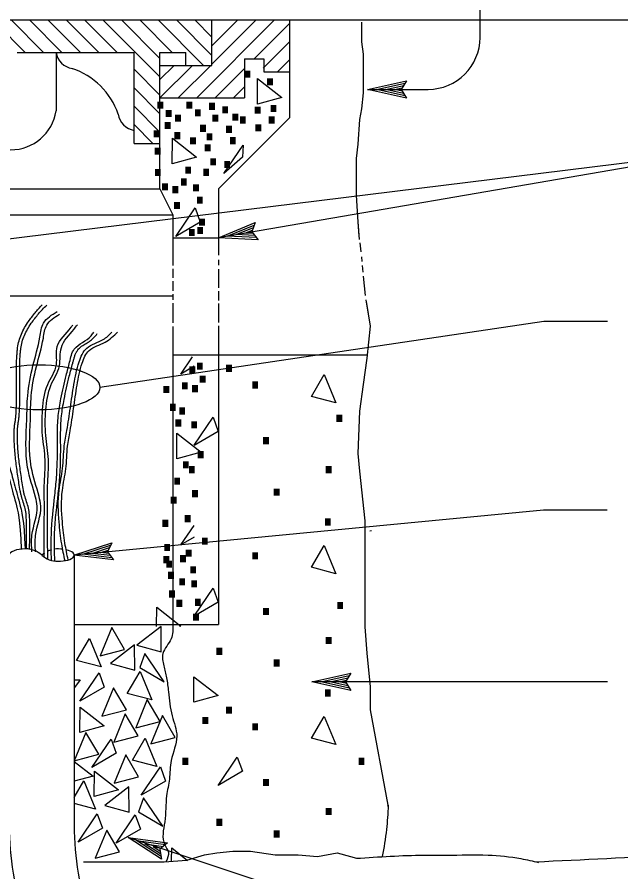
# Model space of a CAD drawing. Extents: x -894 to 866, y -472 to 714.
# Drawn here: x 9.3 to 102.3, y 160.1 to 291.7 of the extents above; entities that cross this region are included whole.
import ezdxf

# ---------------------------------------------------------------- set-up
doc = ezdxf.new("R2010")
doc.units = 0
doc.layers.add('es_DETAIL', color=7, linetype='Continuous')
doc.layers.add('es_DETAIL-anno', color=7, linetype='Continuous')

msp = doc.modelspace()

# ---------------------------------------------------------------- linework, layer by layer
at = {"layer": 'es_DETAIL'}
for p, q in [((-145.43, 291.23), (132.25, 291.23)), ((10.56, 286.23), (5.56, 291.23)), ((13.39, 286.23), (8.39, 291.23)), ((16.22, 286.23), (11.22, 291.23)), ((19.05, 286.23), (14.05, 291.23)), ((21.87, 286.23), (16.87, 291.23)), ((24.7, 286.23), (19.7, 291.23)), ((31.31, 282.45), (22.53, 291.23)), ((31.31, 285.28), (25.36, 291.23)), ((33.19, 286.23), (28.19, 291.23)), ((38.02, 284.23), (31.02, 291.23)), ((39.31, 285.77), (33.84, 291.23)), ((39.31, 288.6), (36.67, 291.23)), ((36.96, 279.23), (48.96, 291.23)), ((39.31, 284.23), (39.31, 291.23)), ((39.31, 287.23), (43.31, 291.23)), ((39.31, 284.4), (46.13, 291.23)), ((45.79, 285.23), (51.31, 290.74)), ((51.31, 276.23), (51.31, 291.23)), ((47.2, 283.81), (51.31, 287.91)), ((9.31, 286.23), (27.31, 286.23)), ((15.31, 286.23), (15.31, 277.23)), ((27.31, 272.23), (27.31, 286.23)), ((31.31, 265.23), (31.31, 286.23)), ((31.31, 286.23), (35.31, 286.23)), ((35.31, 284.21), (35.31, 286.23)), ((31.31, 284.23), (39.31, 284.23)), ((31.31, 282.06), (33.48, 284.23)), ((31.31, 279.23), (36.3, 284.23)), ((34.13, 279.23), (39.13, 284.23)), ((44.31, 285.23), (47.31, 285.23)), ((44.31, 285.23), (44.31, 279.23)), ((47.31, 285.23), (47.31, 283.23)), ((49.34, 283.17), (51.2, 285.03)), ((31.31, 279.63), (27.31, 283.63)), ((39.79, 279.23), (44.31, 283.74)), ((47.31, 283.23), (51.31, 283.23)), ((31.31, 276.8), (27.31, 280.8)), ((42.62, 279.23), (44.31, 280.91)), ((31.31, 279.23), (44.31, 279.23)), ((31.31, 273.97), (27.31, 277.97)), ((51.31, 276.23), (40.31, 265.23)), ((30.22, 272.23), (27.31, 275.14)), ((27.31, 272.23), (31.31, 272.23)), ((-38.69, 265.23), (31.31, 265.23)), ((31.31, 265.23), (33.31, 261.23)), ((40.31, 265.23), (40.31, 255.05)), ((-40.69, 261.23), (33.31, 261.23)), ((33.31, 261.23), (33.31, 253.46)), ((33.31, 257.72), (40.31, 257.72)), ((62.1, 256.92), (62.24, 255.52)), ((40.31, 254.32), (40.31, 253.47)), ((62.32, 254.78), (62.39, 254.05)), ((33.31, 252.95), (33.31, 251.54)), ((40.31, 252.89), (40.31, 249.99)), ((62.46, 253.42), (62.56, 252.42)), ((62.62, 251.82), (62.93, 248.82)), ((33.31, 251.01), (33.31, 249.55)), ((33.31, 249.05), (33.31, 248.14)), ((40.31, 249.48), (40.31, 248.08)), ((33.31, 247.63), (33.31, 244.6)), ((40.31, 247.58), (40.31, 244.69)), ((33.31, 244.06), (33.31, 198.23)), ((40.31, 244.18), (40.31, 198.23)), ((33.31, 239.72), (63.25, 239.72)), ((18.1, 208.88), (18.1, 166.34)), ((18.1, 198.23), (40.31, 198.23))]:
    msp.add_line(p, q, dxfattribs=at)
for points in [[(61.56, 264.22), (61.56, 269.93), (61.83, 272.1), (62.1, 275.91), (62.37, 277.54), (62.64, 279.99), (62.64, 284.34), (62.64, 285.97), (62.37, 287.88), (62.37, 289.78), (62.37, 290.87)], [(61.56, 264.22), (61.56, 269.93), (61.83, 272.1), (62.1, 275.91), (62.37, 277.54), (62.64, 279.99), (62.64, 284.34), (62.64, 285.97), (62.37, 287.88), (62.37, 289.78), (62.37, 290.87)], [(61.98, 257.98), (61.83, 260.14), (61.56, 264.22)], [(62.02, 257.45), (61.83, 260.14), (61.56, 264.22)], [(66.45, 170.39), (63.73, 185.08), (63.73, 188.61), (63.19, 193.78), (62.92, 197.86), (62.92, 202.21), (62.92, 209.83), (62.92, 214.18), (62.1, 221.79), (61.83, 224.51), (62.1, 231.04), (62.64, 235.12), (63.19, 239.2), (63.73, 244.09), (63.08, 248.16)], [(66.41, 170.27), (66.45, 170.39), (63.73, 185.08), (63.73, 188.61), (63.19, 193.78), (62.92, 197.86), (62.92, 202.21), (62.92, 209.83), (62.92, 214.18), (62.1, 221.79), (61.83, 224.51), (62.1, 231.04), (62.64, 235.12), (63.19, 239.2), (63.73, 244.09), (63.11, 247.92)], [(34.52, 236.74), (36.34, 239.41)], [(36.57, 237.93), (34.52, 236.74)], [(36.57, 225.81), (39.49, 230.09), (40.28, 227.92), (36.57, 225.77)], [(34.52, 210.44), (36.57, 213.45)], [(63.88, 212.62), (63.63, 212.55)], [(36.57, 211.63), (34.52, 210.44)], [(36.66, 199.64), (39.49, 203.79), (40.28, 201.62), (36.66, 199.52)], [(30.78, 197.92), (30.8, 200.85), (34.52, 197.97), (34.34, 197.92)], [(18.13, 189.7), (19.04, 189.71), (18.13, 188.5)], [(18.1, 177.14), (21.01, 174.89), (18.1, 174.09)], [(18.1, 171.6), (19.6, 174.16), (21.38, 169.8), (18.1, 170.67)], [(19.53, 161.69), (21.88, 161.69), (25.14, 161.69), (28.95, 161.69), (31.94, 161.69), (35.47, 161.96), (38.19, 162.78), (40.09, 163.05), (42.54, 163.32), (45.25, 163.32), (49.06, 162.78), (52.59, 162.78), (55.58, 162.51), (58.57, 163.05), (61.21, 162.33)], [(19.73, 161.69), (21.88, 161.69), (25.14, 161.69), (28.95, 161.69), (31.94, 161.69), (35.47, 161.96), (38.19, 162.78), (40.09, 163.05), (42.54, 163.32), (45.25, 163.32), (49.06, 162.78), (52.59, 162.78), (55.58, 162.51), (58.57, 163.05), (61.56, 162.23), (61.64, 162.26)], [(33.09, 161.84), (33.11, 163.82), (35.57, 161.91)]]:
    msp.add_lwpolyline(points, dxfattribs=at)
for points in [[(46.31, 278.29), (46.34, 282.19), (50.05, 279.31)], [(33.19, 269.1), (33.22, 273.01), (36.94, 270.13)], [(41.15, 267.58), (44.12, 271.94), (44, 270.1)], [(33.76, 257.93), (36.72, 262.29), (37.52, 260.11)], [(54.62, 233.31), (56.6, 236.68), (58.38, 232.32)], [(33.88, 223.71), (33.91, 227.62), (37.63, 224.74)], [(54.62, 207.01), (56.6, 210.38), (58.38, 206.02)], [(25.86, 194.38), (23.88, 197.74), (22.1, 193.39)], [(31.51, 194.01), (31.48, 197.91), (27.76, 195.03)], [(18.48, 192.66), (20.46, 196.03), (22.24, 191.67)], [(27.42, 191.2), (27.39, 195.1), (23.67, 192.22)], [(31.95, 189.4), (28.99, 193.76), (28.19, 191.58)], [(18.96, 186.4), (21.92, 190.75), (22.71, 188.58)], [(26.27, 187.6), (28.25, 190.96), (30.03, 186.61)], [(36.5, 186.25), (36.53, 190.15), (40.25, 187.27)], [(26.14, 185.09), (24.16, 188.45), (22.38, 184.1)], [(18.99, 181.59), (19.03, 185.49), (22.74, 182.61)], [(31.33, 183.29), (29.36, 186.65), (27.58, 182.3)], [(27.94, 181.09), (25.96, 184.45), (24.18, 180.1)], [(33.66, 180.82), (31.69, 184.19), (29.91, 179.83)], [(54.62, 180.71), (56.6, 184.07), (58.38, 179.72)], [(21.88, 178.23), (19.9, 181.59), (18.12, 177.24)], [(20.82, 176.21), (23.79, 180.56), (24.58, 178.39)], [(27.07, 177.34), (29.05, 180.7), (30.83, 176.35)], [(28.01, 174.76), (26.03, 178.13), (24.25, 173.77)], [(40.25, 173.45), (43.22, 177.8), (44.01, 175.62)], [(28.41, 171.94), (31.37, 176.3), (32.17, 174.12)], [(21.19, 171.73), (21.22, 175.63), (24.94, 172.75)], [(26.56, 169.33), (26.53, 173.24), (22.81, 170.35)], [(31.76, 167.2), (28.79, 171.55), (28, 169.38)], [(18.7, 164.7), (21.66, 169.05), (22.46, 166.88)], [(24.55, 164.55), (27.51, 168.9), (28.31, 166.73)], [(25.09, 163.22), (23.11, 166.58), (21.33, 162.23)]]:
    msp.add_lwpolyline(points, close=True, dxfattribs=at)
for centre, radius, start, end in [((18.29, 286.73), 3.03, 189.5569, 260.4431), ((14.26, 273.09), 11.22, 18.8687, 71.884), ((8.33, 278.31), 7.06, 188.8039, 351.1961), ((27.85, 277.22), 3.03, 189.5569, 260.4431), ((10.59, 206.03), 3.81, 49.1215, 89.7781), ((15.62, 206.03), 3.81, 123.6343, 131.3556), ((15.62, 206.03), 3.81, 105.781, 115.3129), ((15.62, 206.03), 3.81, 79.2509, 98.082), ((15.62, 211.74), 3.81, 228.6444, 269.7781), ((57.96, 167.88), 49.89, 181.7677, 215.3636), ((67.96, 167.88), 49.89, 181.7677, 215.3636)]:
    msp.add_arc(centre, radius, start, end, dxfattribs=at)
for centre, start_param, end_param in [((10.6, 208.88), 1.570796, 3.141593), ((15.6, 208.88), 4.712389, 7.318865)]:
    msp.add_ellipse(centre, major_axis=(2.5, 0), ratio=0.37964, start_param=start_param, end_param=end_param, dxfattribs=at)
for points in [[(10.73, 209.82), (10.72, 214.78), (10.61, 215.78), (10.34, 216.77), (10.03, 217.75), (9.9, 218.25), (9.8, 218.75), (9.42, 221.07), (9.11, 223.39), (8.9, 225.71), (8.85, 226.87), (8.86, 228.03), (8.9, 228.6), (8.97, 229.18), (9.06, 229.75), (9.12, 230.33), (9.23, 232.93), (9.21, 235.55), (9.22, 238.17), (9.27, 239.48), (9.32, 240.14), (9.39, 240.79), (9.61, 241.86), (9.97, 242.89), (10.46, 243.89), (11.07, 244.83), (12.07, 246.16), (13.16, 247.38)], [(11.21, 209.72), (11.22, 214.83), (11.11, 215.85), (10.84, 216.84), (10.53, 217.83), (10.39, 218.33), (10.29, 218.83), (9.92, 221.13), (9.61, 223.43), (9.4, 225.73), (9.35, 226.88), (9.36, 228.03), (9.4, 228.59), (9.47, 229.16), (9.56, 229.72), (9.62, 230.29), (9.73, 232.88), (9.71, 235.48), (9.72, 238.09), (9.77, 239.39), (9.82, 240.04), (9.89, 240.68), (10.09, 241.71), (10.44, 242.69), (10.91, 243.64), (11.49, 244.55), (12.04, 245.31), (12.62, 246.02), (13.87, 247.35)], [(11.6, 209.37), (11.6, 211.95), (12.39, 216.43), (12.14, 217.78), (10.93, 222.35), (10.8, 229.76), (10.94, 233.41), (11.74, 238), (12.81, 242.42), (13.39, 244.59), (15.46, 246.36)], [(12.15, 209.37), (12.15, 211.9), (12.95, 216.43), (12.69, 217.9), (11.49, 222.43), (11.35, 229.76), (11.49, 233.36), (12.29, 237.89), (13.35, 242.28), (13.88, 244.28), (15.82, 245.94)], [(13.5, 208.62), (13.5, 211.16), (13.5, 214.35), (13.5, 217.42), (13.5, 219.55), (13.63, 223.55), (13.23, 227.28), (13.23, 231.27), (14.03, 235.14), (15.36, 238.2), (15.49, 240.96), (17.63, 243.93), (17.88, 244.31)], [(14.04, 208.33), (14, 211.16), (14, 214.35), (14, 217.42), (14, 219.54), (14.13, 223.57), (13.73, 227.3), (13.73, 231.22), (14.51, 234.99), (15.82, 238), (16.12, 240.81), (18.05, 243.62), (18.59, 244.32)], [(14.6, 208.05), (14.58, 212.06), (15.12, 218.08), (15.38, 220.86), (15.51, 224.04), (15.51, 227.37), (15.65, 230.34), (16.06, 232.92), (16.86, 236.54), (17.4, 238.57), (18.12, 240.59), (20.71, 242.63), (21.11, 243.2)], [(15.11, 207.95), (15.08, 212.04), (15.28, 215.04), (15.45, 216.53), (15.54, 217.28), (15.62, 218.03), (15.88, 220.83), (16.01, 224.03), (16.02, 224.86), (16.02, 225.69), (16.01, 226.53), (16.01, 227.36), (16.15, 230.29), (16.55, 232.82), (17.35, 236.42), (17.88, 238.42), (18.01, 238.9), (18.14, 239.37), (18.31, 239.84), (18.42, 240.06), (18.48, 240.17), (18.54, 240.28), (19.08, 240.88), (19.75, 241.35), (20.44, 241.77), (21.65, 242.96)], [(16.69, 208), (16.18, 210.62), (15.78, 213.95), (15.78, 218.88), (16.32, 222.21), (16.58, 225.68), (16.98, 228.07), (17.51, 231.54), (18.05, 235.14), (18.85, 238.6), (20.04, 240.73), (22.57, 242.06), (23.91, 243.17)], [(17.16, 208.14), (16.68, 210.7), (16.28, 213.98), (16.28, 218.84), (16.81, 222.15), (17.08, 225.62), (17.48, 227.99), (18.01, 231.46), (18.54, 235.04), (19.32, 238.42), (20.41, 240.36), (22.85, 241.64), (24.79, 243.2)], [(33.31, 198.23), (33.04, 196.01), (31.76, 193.73), (31.9, 191.87), (32.33, 190.01), (32.61, 187.87), (33.18, 184.15), (33.9, 181.01), (33.04, 177.29), (32.76, 174.43), (32.33, 171.86), (32.04, 167.86), (32.04, 164.28), (32.61, 163.14), (32.24, 161.73)], [(66.45, 170.39), (66.19, 166.65), (65.53, 162.52)], [(89.13, 161.7), (132.89, 165.01), (134.17, 165.19)], [(61.56, 162.23), (71.98, 162.72), (75.44, 162.72), (81.83, 162.72), (86.89, 162.18), (89.62, 161.59)]]:
    msp.add_spline(points, degree=3, dxfattribs=at)
for points in [[(5.65, 247.05), (6.52, 242.57), (6.04, 237.78), (7.17, 234.72), (6.2, 229.32), (6.28, 226.3), (7.48, 222.78), (8.12, 220.52), (9.07, 216.96), (9.78, 214.51), (9.95, 209.78)], [(6.28, 247.09), (7.1, 242.55), (6.62, 237.73), (7.75, 234.68), (6.78, 229.3), (6.86, 226.25), (8.07, 222.71), (8.71, 220.46), (9.66, 216.9), (10.36, 214.47), (10.53, 209.83)]]:
    msp.add_open_spline(points, degree=3, dxfattribs=at)
at = {"layer": 'es_DETAIL-anno'}
for p, q in [((80.6, 288.54), (80.6, 379.88)), ((63.27, 280.54), (69.27, 281.87)), ((64.66, 280.54), (69.03, 281.51)), ((69.27, 281.87), (68.47, 280.54)), ((69.27, 281.87), (69.27, 281.87)), ((63.27, 280.54), (72.6, 280.54)), ((69.27, 279.2), (63.27, 280.54)), ((63.27, 280.54), (63.27, 280.54)), ((69.05, 279.55), (64.65, 280.54)), ((66.03, 280.53), (68.85, 281.16)), ((68.82, 279.91), (66.03, 280.53)), ((67.41, 280.53), (68.62, 280.8)), ((68.64, 280.26), (67.41, 280.53)), ((68.47, 280.54), (69.27, 279.2)), ((69.27, 279.2), (69.27, 279.2)), ((118.23, 271.09), (-16.24, 254.49)), ((118.23, 271.09), (40.31, 257.72)), ((40.31, 257.72), (45.99, 260.05)), ((41.68, 257.96), (45.82, 259.65)), ((43.03, 258.19), (45.71, 259.28)), ((45.99, 260.05), (45.43, 258.6)), ((45.99, 260.05), (45.99, 260.05)), ((46.17, 257.73), (41.67, 257.95)), ((45.88, 258.04), (43.03, 258.19)), ((44.39, 258.42), (45.54, 258.89)), ((45.65, 258.36), (44.39, 258.42)), ((45.43, 258.6), (46.45, 257.41)), ((46.45, 257.41), (40.31, 257.72)), ((40.31, 257.72), (40.31, 257.72)), ((46.45, 257.41), (46.45, 257.41)), ((33.31, 248.72), (-105.34, 248.72)), ((18.05, 208.88), (23.9, 210.79)), ((23.9, 210.79), (23.23, 209.39)), ((23.9, 210.79), (23.9, 210.79)), ((19.44, 209.02), (23.7, 210.41)), ((20.8, 209.15), (23.55, 210.04)), ((23.64, 208.8), (20.8, 209.15)), ((22.18, 209.28), (23.35, 209.66)), ((23.43, 209.13), (22.18, 209.28)), ((23.23, 209.39), (24.15, 208.13)), ((24.15, 208.13), (18.05, 208.88)), ((18.05, 208.88), (18.05, 208.88)), ((23.9, 208.46), (19.43, 209.01)), ((24.15, 208.13), (24.15, 208.13)), ((54.69, 189.4), (60.69, 190.73)), ((60.69, 190.73), (59.89, 189.4)), ((60.69, 190.73), (60.69, 190.73)), ((100.2, 189.4), (54.69, 189.4)), ((60.69, 188.06), (54.69, 189.4)), ((54.69, 189.4), (54.69, 189.4)), ((60.48, 188.41), (56.07, 189.4)), ((56.08, 189.4), (60.46, 190.37)), ((57.46, 189.4), (60.28, 190.02)), ((60.24, 188.77), (57.46, 189.4)), ((58.84, 189.4), (60.05, 189.66)), ((60.07, 189.12), (58.84, 189.4)), ((59.89, 189.4), (60.69, 188.06)), ((60.69, 188.06), (60.69, 188.06)), ((31.55, 162.09), (26.39, 165.43)), ((26.39, 165.43), (26.39, 165.43)), ((26.39, 165.43), (32.48, 164.59)), ((31.47, 162.49), (27.69, 164.95)), ((27.7, 164.95), (32.14, 164.33)), ((31.38, 162.91), (28.98, 164.46)), ((28.98, 164.46), (31.85, 164.07)), ((32.48, 164.59), (31.27, 163.62)), ((32.48, 164.59), (32.48, 164.59)), ((31.34, 163.3), (30.28, 163.98)), ((30.28, 163.98), (31.5, 163.81)), ((31.27, 163.62), (31.55, 162.09)), ((31.55, 162.09), (31.55, 162.09))]:
    msp.add_line(p, q, dxfattribs=at)
for points in [[(30.31, 248.72), (10.31, 248.72)], [(100.2, 244.84), (90.41, 244.84), (22.06, 234.69)], [(100.15, 215.78), (90.36, 215.78), (18.05, 208.88)], [(100.2, 147.25), (81.13, 147.25), (26.39, 165.43)]]:
    msp.add_lwpolyline(points, dxfattribs=at)
msp.add_arc((72.6, 288.54), 8, 270, 0, dxfattribs=at)
msp.add_ellipse((12.71, 234.69), major_axis=(9.35, 0), ratio=0.37066, dxfattribs=at)

# ---------------------------------------------------------------- texts
at = {"layer": 'es_DETAIL'}
for p in [(43.43, 282.32), (46.94, 281.15), (30.05, 277.56), (34.5, 277.56), (38.01, 277.37), (40.04, 276.85), (45.03, 276.79), (47.48, 277.06), (31.33, 276.28), (32.76, 275.56), (35.82, 276.37), (38.52, 275.56), (41.61, 275.71), (42.76, 275.28), (47.18, 275.28), (31.19, 274.42), (36.61, 273.99), (40.61, 273.85), (45.15, 274.07), (29.49, 273.16), (32.68, 272.86), (37.61, 272.7), (35.07, 272.07), (41.21, 272.1), (29.65, 270.49), (37.33, 270.99), (38.19, 268.84), (34.33, 267.56), (37.11, 267.22), (40.33, 268.42), (29.66, 267.19), (30.76, 264.99), (33.67, 265.73), (35.53, 264.85), (32.35, 264.55), (32.62, 262.13), (36.12, 262.94), (36.47, 259.55), (36.19, 258.27), (34.9, 257.98), (36.13, 237.39), (40.63, 237.08), (34.99, 236.82), (33.83, 234.37), (36.56, 235.39), (44.66, 234.51), (30.97, 233.8), (35.4, 233.94), (31.97, 231.08), (33.4, 230.51), (57.6, 229.37), (32.83, 228.65), (35.25, 228.37), (46.32, 225.95), (36.27, 223.79), (33.97, 222.22), (34.9, 221.47), (55.97, 221.48), (32.65, 219.72), (35.4, 217.79), (47.97, 218.02), (32.11, 216.79), (34.26, 213.93), (55.84, 213.43), (30.83, 213.21), (31.11, 209.5), (36.9, 210.47), (34.4, 208.64), (44.66, 208.21), (30.97, 207.64), (31.4, 206.93), (33.54, 207.78), (35.11, 206.07), (31.68, 205.21), (33.4, 204.21), (35.25, 203.92), (31.83, 202.35), (32.97, 200.92), (35.83, 201.07), (57.75, 200.58), (46.32, 199.65), (35.54, 198.78), (55.97, 195.18), (39.13, 193.52), (47.97, 191.72), (55.84, 187.12), (40.63, 184.48), (36.98, 182.88), (44.66, 181.91), (33.89, 176.61), (61.02, 176.61), (46.32, 173.35), (55.97, 168.87), (39.13, 167.21), (47.97, 165.42)]:
    msp.add_text('.', height=7.09, dxfattribs=at).set_placement(p)

doc.saveas('drawing.dxf')
